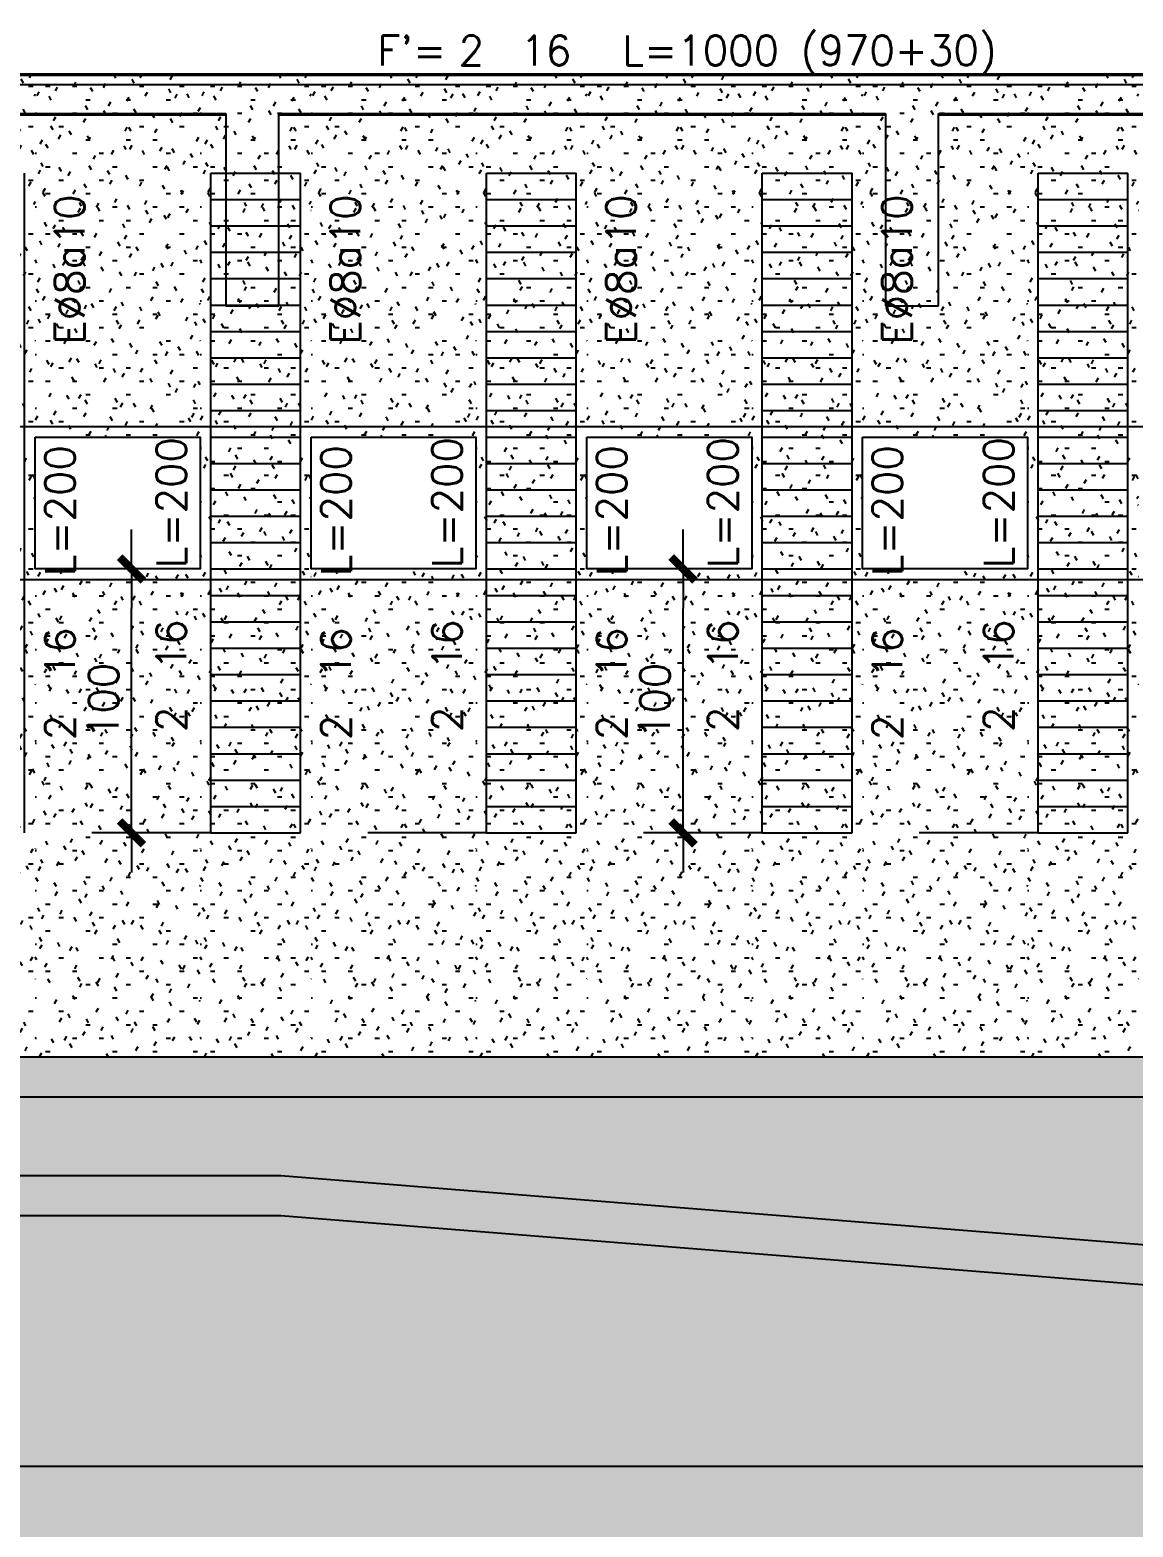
# Model space of a CAD drawing. Extents: x -58 to 5689, y 66 to 4123.
# Drawn here: x 2010 to 2428, y 389 to 956 of the extents above; entities that cross this region are included whole.
import ezdxf
from ezdxf.enums import TextEntityAlignment as Align

# ---------------------------------------------------------------- set-up
doc = ezdxf.new("R2010")
doc.units = 0
doc.header["$LTSCALE"] = 30
doc.header["$MEASUREMENT"] = 0
doc.layers.get('0').update_dxf_attribs({"linetype": 'CONTINUOUS'})
doc.layers.add('EJE8$0$RLA-ACHURADO', color=30, linetype='CONTINUOUS', transparency=0.7)
doc.layers.add('EJE8$0$RLA-CONTORNO', color=30, linetype='CONTINUOUS', lineweight=25)
doc.layers.add('EJE8$0$RLA-FE', color=7, linetype='CONTINUOUS')
doc.layers.add('EJE8$0$RLA-TEXTOS-FE', color=9, linetype='CONTINUOUS')
doc.styles.add('EJE8$0$ROMANS', font='romans.shx', dxfattribs={"height": 11.25})
doc.dimstyles.new('EJE8$0$ING50', dxfattribs={"dimscale": 50, "dimtxt": 0.27, "dimasz": 0.3, "dimexe": 0, "dimexo": 0, "dimgap": 0.1, "dimtad": 1, "dimdec": 1, "dimzin": 12, "dimdsep": 46, "dimtxsty": 'EJE8$0$ROMANS', "dimblk": 'EJE8$0$TICK1', "dimblk1": 'EJE8$0$TICK1', "dimblk2": 'EJE8$0$TICK1', "dimcen": 0.09, "dimclrd": 2, "dimclre": 1, "dimclrt": 3, "dimadec": 0, "dimazin": 0, "dimtfac": 1, "dimtdec": 0, "dimtix": 1, "dimtmove": 2, "dimatfit": 3, "dimldrblk": 'EJE8$0$TICK1', "dimfxl": 0, "dimfxlon": 1, "dimtolj": 1, "dimtzin": 0, "dimarcsym": 0})
pattern_1 = [(0, (-1384.834, -1595.194), (20.32, 5.08), [1.676, -13.564, 1.676, -13.564, -81.28]), (0, (-1384.834, -1595.194), (20.32, 5.08), [-30.48, 1.676, -28.804, 1.676, -13.564, -35.56]), (0, (-1384.834, -1595.194), (20.32, 5.08), [-76.2, 1.676, -8.484, 1.676, -23.724]), (120, (-1377.214, -1592.654), (-14.559409, 15.057636), [1.676, -13.564, 1.676, -13.564, -81.28]), (120, (-1377.214, -1592.654), (-14.559409, 15.057636), [-30.48, 1.676, -28.804, 1.676, -13.564, -35.56]), (120, (-1377.214, -1592.654), (-14.559409, 15.057636), [-76.2, 1.676, -8.484, 1.676, -23.724]), (240, (-1374.674, -1582.494), (-5.760591, -20.137636), [1.676, -13.564, 1.676, -13.564, -81.28]), (240, (-1374.674, -1582.494), (-5.760591, -20.137636), [-30.48, 1.676, -28.804, 1.676, -13.564, -35.56]), (240, (-1374.674, -1582.494), (-5.760591, -20.137636), [-76.2, 1.676, -8.484, 1.676, -23.724])]
pattern_2 = [(0, (-915.0963, -1595.194), (20.32, 5.08), [1.676, -13.564, 1.676, -13.564, -81.28]), (0, (-915.0963, -1595.194), (20.32, 5.08), [-30.48, 1.676, -28.804, 1.676, -13.564, -35.56]), (0, (-915.0963, -1595.194), (20.32, 5.08), [-76.2, 1.676, -8.484, 1.676, -23.724]), (120, (-907.4763, -1592.654), (-14.55941, 15.057636), [1.676, -13.564, 1.676, -13.564, -81.28]), (120, (-907.4763, -1592.654), (-14.55941, 15.057636), [-30.48, 1.676, -28.804, 1.676, -13.564, -35.56]), (120, (-907.4763, -1592.654), (-14.55941, 15.057636), [-76.2, 1.676, -8.484, 1.676, -23.724]), (240, (-904.9363, -1582.494), (-5.76059, -20.137636), [1.676, -13.564, 1.676, -13.564, -81.28]), (240, (-904.9363, -1582.494), (-5.76059, -20.137636), [-30.48, 1.676, -28.804, 1.676, -13.564, -35.56]), (240, (-904.9363, -1582.494), (-5.76059, -20.137636), [-76.2, 1.676, -8.484, 1.676, -23.724])]
pattern_3 = [(0, (-810.5963, -1595.194), (20.32, 5.08), [1.676, -13.564, 1.676, -13.564, -81.28]), (0, (-810.5963, -1595.194), (20.32, 5.08), [-30.48, 1.676, -28.804, 1.676, -13.564, -35.56]), (0, (-810.5963, -1595.194), (20.32, 5.08), [-76.2, 1.676, -8.484, 1.676, -23.724]), (120, (-802.9763, -1592.654), (-14.55941, 15.057636), [1.676, -13.564, 1.676, -13.564, -81.28]), (120, (-802.9763, -1592.654), (-14.55941, 15.057636), [-30.48, 1.676, -28.804, 1.676, -13.564, -35.56]), (120, (-802.9763, -1592.654), (-14.55941, 15.057636), [-76.2, 1.676, -8.484, 1.676, -23.724]), (240, (-800.4363, -1582.494), (-5.76059, -20.137636), [1.676, -13.564, 1.676, -13.564, -81.28]), (240, (-800.4363, -1582.494), (-5.76059, -20.137636), [-30.48, 1.676, -28.804, 1.676, -13.564, -35.56]), (240, (-800.4363, -1582.494), (-5.76059, -20.137636), [-76.2, 1.676, -8.484, 1.676, -23.724])]
pattern_4 = [(0, (-706.0963, -1595.194), (20.32, 5.08), [1.676, -13.564, 1.676, -13.564, -81.28]), (0, (-706.0963, -1595.194), (20.32, 5.08), [-30.48, 1.676, -28.804, 1.676, -13.564, -35.56]), (0, (-706.0963, -1595.194), (20.32, 5.08), [-76.2, 1.676, -8.484, 1.676, -23.724]), (120, (-698.4763, -1592.654), (-14.55941, 15.057636), [1.676, -13.564, 1.676, -13.564, -81.28]), (120, (-698.4763, -1592.654), (-14.55941, 15.057636), [-30.48, 1.676, -28.804, 1.676, -13.564, -35.56]), (120, (-698.4763, -1592.654), (-14.55941, 15.057636), [-76.2, 1.676, -8.484, 1.676, -23.724]), (240, (-695.9363, -1582.494), (-5.76059, -20.137636), [1.676, -13.564, 1.676, -13.564, -81.28]), (240, (-695.9363, -1582.494), (-5.76059, -20.137636), [-30.48, 1.676, -28.804, 1.676, -13.564, -35.56]), (240, (-695.9363, -1582.494), (-5.76059, -20.137636), [-76.2, 1.676, -8.484, 1.676, -23.724])]
pattern_5 = [(0, (-601.5963, -1595.194), (20.32, 5.08), [1.676, -13.564, 1.676, -13.564, -81.28]), (0, (-601.5963, -1595.194), (20.32, 5.08), [-30.48, 1.676, -28.804, 1.676, -13.564, -35.56]), (0, (-601.5963, -1595.194), (20.32, 5.08), [-76.2, 1.676, -8.484, 1.676, -23.724]), (120, (-593.9763, -1592.654), (-14.55941, 15.057636), [1.676, -13.564, 1.676, -13.564, -81.28]), (120, (-593.9763, -1592.654), (-14.55941, 15.057636), [-30.48, 1.676, -28.804, 1.676, -13.564, -35.56]), (120, (-593.9763, -1592.654), (-14.55941, 15.057636), [-76.2, 1.676, -8.484, 1.676, -23.724]), (240, (-591.4363, -1582.494), (-5.76059, -20.137636), [1.676, -13.564, 1.676, -13.564, -81.28]), (240, (-591.4363, -1582.494), (-5.76059, -20.137636), [-30.48, 1.676, -28.804, 1.676, -13.564, -35.56]), (240, (-591.4363, -1582.494), (-5.76059, -20.137636), [-76.2, 1.676, -8.484, 1.676, -23.724])]

# ---------------------------------------------------------------- blocks, each defined once
blk = doc.blocks.new('*U85')
at = {"layer": 'EJE8$0$RLA-FE'}
blk.add_line((0, 0), (888.21, 0), dxfattribs=at)
at = {"layer": 'EJE8$0$RLA-FE', "color": 3, "style": 'EJE8$0$ROMANS', "flags": 8}
for tag, p in [('F=', (393.44, 7.32)), ('NUM', (407.85, 7.32))]:
    blk.add_attdef(tag, text='', height=11.25, dxfattribs=at).set_placement(p, align=Align.RIGHT)
at = {"layer": 'EJE8$0$RLA-FE', "color": 3, "style": 'EJE8$0$ROMANS'}
for tag, p, flags in [('PHI', (411.74, 7.54), 14), ('DIAM', (421.6, 7.32), 12), ('MINUS', (443.62, 7.32), 13), ('MARK', (457.01, 7.32), 13), ('TEXTO_FE1', (460.31, 7.32), 8), ('TEXTO_FE2', (527.83, 7.34), 8), ('TIPO', (483.8, -75.78), 13), ('NVECES', (469.93, -94.72), 13), ('NUMFE', (473.86, -114.48), 13), ('CAPA', (482.06, -133.6), 13), ('DESPLAZA', (278.34, -151.59), 13), ('ESPACIO', (284.39, -169.95), 13), ('CANT', (298.23, -188.75), 13)]:
    blk.add_attdef(tag, p, '', height=11.25, dxfattribs=dict(at, flags=flags))
blk = doc.blocks.new('*U115')
at = {"layer": 'EJE8$0$RLA-FE'}
blk.add_line((0, 0), (888.21, 0), dxfattribs=at)
at = {"layer": 'EJE8$0$RLA-FE', "color": 3, "style": 'EJE8$0$ROMANS'}
for tag, p, flags in [('TEXTO_FE2', (3.04, 27.98), 8), ('PHI', (5.19, 7.54), 12), ('DIAM', (15.05, 7.32), 12), ('MINUS', (37.06, 7.32), 13), ('MARK', (50.46, 7.32), 13), ('TEXTO_FE1', (53.76, 7.32), 8), ('TIPO', (483.8, -57.92), 13), ('NVECES', (469.93, -76.86), 13), ('NUMFE', (473.86, -96.62), 13), ('CAPA', (482.06, -115.74), 13), ('DESPLAZA', (277.18, -134.17), 13), ('ESPACIO', (283.22, -152.53), 13), ('CANT', (297.06, -171.33), 13)]:
    blk.add_attdef(tag, p, '', height=11.25, dxfattribs=dict(at, flags=flags))
at = {"layer": 'EJE8$0$RLA-FE', "color": 3, "style": 'EJE8$0$ROMANS', "flags": 8}
for tag, p in [('F=', (-13.11, 7.32)), ('NUM', (1.29, 7.32))]:
    blk.add_attdef(tag, text='', height=11.25, dxfattribs=at).set_placement(p, align=Align.RIGHT)
blk = doc.blocks.new('*U114')
at = {"layer": 'EJE8$0$RLA-FE'}
blk.add_line((0, 0), (888.21, 0), dxfattribs=at)
at = {"layer": 'EJE8$0$RLA-FE', "color": 3, "style": 'EJE8$0$ROMANS', "flags": 8}
for tag, p in [('F=', (-26.51, -21.3)), ('NUM', (-12.1, -21.3))]:
    blk.add_attdef(tag, text='', height=11.25, dxfattribs=at).set_placement(p, align=Align.RIGHT)
at = {"layer": 'EJE8$0$RLA-FE', "color": 3, "style": 'EJE8$0$ROMANS'}
for tag, p, flags in [('PHI', (-8.2, -21.08), 14), ('DIAM', (1.65, -21.3), 12), ('MINUS', (23.67, -21.3), 13), ('MARK', (37.06, -21.3), 13), ('TEXTO_FE1', (40.36, -21.3), 8), ('TEXTO_FE2', (-13.79, -38.46), 8), ('TIPO', (483.8, -75.78), 13), ('NVECES', (469.93, -94.72), 13), ('NUMFE', (473.86, -114.48), 13), ('CAPA', (482.06, -133.6), 13), ('DESPLAZA', (278.34, -151.59), 13), ('ESPACIO', (284.39, -169.95), 13), ('CANT', (298.23, -188.75), 13)]:
    blk.add_attdef(tag, p, '', height=11.25, dxfattribs=dict(at, flags=flags))
blk = doc.blocks.new('*U109')
at = {"layer": 'EJE8$0$RLA-FE'}
for p, q in [((0, 0), (0, 0)), ((0, 0), (168.21, 0)), ((168.21, 0), (218.21, 0)), ((218.21, 0), (250, 0)), ((250, 0), (250, 0))]:
    blk.add_line(p, q, dxfattribs=at)
at = {"layer": 'EJE8$0$RLA-FE', "color": 3, "style": 'EJE8$0$ROMANS', "flags": 8}
for tag, p in [('F=', (33.44, 9.32)), ('NUM', (47.85, 9.32))]:
    blk.add_attdef(tag, text='', height=11.25, dxfattribs=at).set_placement(p, align=Align.RIGHT)
at = {"layer": 'EJE8$0$RLA-FE', "color": 3, "style": 'EJE8$0$ROMANS'}
for tag, p, flags in [('PHI', (51.74, 9.54), 14), ('DIAM', (61.6, 9.32), 12), ('MINUS', (83.62, 9.32), 13), ('MARK', (97.01, 9.32), 13), ('TEXTO_FE1', (100.31, 9.32), 8), ('TEXTO_FE2', (167.83, 9.34), 8), ('TIPO', (123.8, -75.78), 13), ('NVECES', (109.93, -94.72), 13), ('NUMFE', (113.86, -114.48), 13), ('CAPA', (122.06, -133.6), 13), ('DESPLAZA', (278.34, -151.59), 13), ('ESPACIO', (284.39, -169.95), 13), ('CANT', (298.23, -188.75), 13)]:
    blk.add_attdef(tag, p, '', height=11.25, dxfattribs=dict(at, flags=flags))
blk = doc.blocks.new('EJE8$0$TICK1')
at = {"color": 2, "const_width": 0.2}
blk.add_lwpolyline([(-0.3, -0.3), (0.3, 0.3)], dxfattribs=at)
at = {"color": 2}
for points in [[(0, 0), (-1, 0)], [(0, 0), (1, 0)]]:
    blk.add_lwpolyline(points, dxfattribs=at)
blk = doc.blocks.new('*D113')
at = {"layer": 'EJE8$0$RLA-FE', "color": 2, "lineweight": -2, "transparency": 16777216}
blk.add_line((-731.27, -697), (-731.27, -627), dxfattribs=at)
at = {"layer": 'EJE8$0$RLA-FE', "color": 2, "lineweight": -2, "transparency": 16777216, "xscale": 15, "yscale": 15, "zscale": 15}
for p, rotation in [((-731.27, -612), 90), ((-731.27, -712), 270)]:
    blk.add_blockref('EJE8$0$TICK1', p, dxfattribs=dict(at, rotation=rotation))
at = {"layer": 'EJE8$0$RLA-FE', "color": 3, "transparency": 16777216, "insert": (-741.89, -662), "char_height": 11.25, "attachment_point": 5, "rotation": 90, "style": 'EJE8$0$ROMANS'}
blk.add_mtext('\\A1;100', dxfattribs=at)
blk = doc.blocks.new('*U108')
at = {"layer": 'EJE8$0$RLA-FE'}
for p, q in [((0, 0), (0, 0)), ((0, 0), (168.21, 0)), ((168.21, 0), (218.21, 0)), ((218.21, 0), (250, 0)), ((250, 0), (250, 0))]:
    blk.add_line(p, q, dxfattribs=at)
at = {"layer": 'EJE8$0$RLA-FE', "color": 3, "style": 'EJE8$0$ROMANS', "text_generation_flag": 2, "flags": 8}
for tag, p in [('F=', (30.37, 19.04)), ('NUM', (44.78, 19.04))]:
    blk.add_attdef(tag, text='', height=11.25, rotation=180, dxfattribs=at).set_placement(p, align=Align.RIGHT)
at = {"layer": 'EJE8$0$RLA-FE', "color": 3, "style": 'EJE8$0$ROMANS', "text_generation_flag": 2}
for tag, p, flags in [('PHI', (48.68, 18.82), 14), ('DIAM', (58.53, 19.04), 12), ('MINUS', (80.55, 19.04), 13), ('MARK', (93.94, 19.04), 13), ('TEXTO_FE1', (97.24, 19.04), 8), ('TEXTO_FE2', (164.76, 19.02), 8)]:
    blk.add_attdef(tag, p, '', height=11.25, rotation=180, dxfattribs=dict(at, flags=flags))
at = {"layer": 'EJE8$0$RLA-FE', "color": 3, "style": 'EJE8$0$ROMANS', "flags": 13}
for tag, p in [('TIPO', (123.8, -75.78)), ('NVECES', (109.93, -94.72)), ('NUMFE', (113.86, -114.48)), ('CAPA', (122.06, -133.6)), ('DESPLAZA', (278.34, -151.59)), ('ESPACIO', (284.39, -169.95)), ('CANT', (298.23, -188.75))]:
    blk.add_attdef(tag, p, '', height=11.25, dxfattribs=at)
blk = doc.blocks.new('*D112')
at = {"layer": 'EJE8$0$RLA-FE', "color": 2, "lineweight": -2, "transparency": 16777216}
blk.add_line((-940.27, -697), (-940.27, -627), dxfattribs=at)
at = {"layer": 'EJE8$0$RLA-FE', "color": 2, "lineweight": -2, "transparency": 16777216, "xscale": 15, "yscale": 15, "zscale": 15}
for p, rotation in [((-940.27, -612), 90), ((-940.27, -712), 270)]:
    blk.add_blockref('EJE8$0$TICK1', p, dxfattribs=dict(at, rotation=rotation))
at = {"layer": 'EJE8$0$RLA-FE', "color": 3, "transparency": 16777216, "insert": (-950.89, -662), "char_height": 11.25, "attachment_point": 5, "rotation": 90, "style": 'EJE8$0$ROMANS'}
blk.add_mtext('\\A1;100', dxfattribs=at)
blk = doc.blocks.new('EJE8')
at = {"layer": 'EJE8$0$RLA-ACHURADO'}
h = blk.add_hatch(dxfattribs=at)
h.set_pattern_fill('SAND - DENSE', color=256, style=0, pattern_type=2)
h.set_pattern_definition([(0, (-957.0963, -1595.194), (20.32, 5.08), [1.676, -13.564, 1.676, -13.564, -81.28]), (0, (-957.0963, -1595.194), (20.32, 5.08), [-30.48, 1.676, -28.804, 1.676, -13.564, -35.56]), (0, (-957.0963, -1595.194), (20.32, 5.08), [-76.2, 1.676, -8.484, 1.676, -23.724]), (120, (-949.4763, -1592.654), (-14.55941, 15.057636), [1.676, -13.564, 1.676, -13.564, -81.28]), (120, (-949.4763, -1592.654), (-14.55941, 15.057636), [-30.48, 1.676, -28.804, 1.676, -13.564, -35.56]), (120, (-949.4763, -1592.654), (-14.55941, 15.057636), [-76.2, 1.676, -8.484, 1.676, -23.724]), (240, (-946.9363, -1582.494), (-5.76059, -20.137636), [1.676, -13.564, 1.676, -13.564, -81.28]), (240, (-946.9363, -1582.494), (-5.76059, -20.137636), [-30.48, 1.676, -28.804, 1.676, -13.564, -35.56]), (240, (-946.9363, -1582.494), (-5.76059, -20.137636), [-76.2, 1.676, -8.484, 1.676, -23.724])])
h.paths.add_polyline_path([(-976.77, -797), (-976.77, -425), (-1018.77, -425), (-1018.77, -797)])
h = blk.add_hatch(dxfattribs=at)
h.set_pattern_fill('SAND - DENSE', color=256, style=0, pattern_type=2)
h.set_pattern_definition(pattern_2)
h.paths.add_polyline_path([(-914.27, -424.47), (-914.27, -562), (-976.77, -562), (-976.77, -424.47)])
h = blk.add_hatch(dxfattribs=at)
h.set_pattern_fill('SAND - DENSE', color=256, style=0, pattern_type=2)
h.set_pattern_definition([(0, (-852.5963, -1595.194), (20.32, 5.08), [1.676, -13.564, 1.676, -13.564, -81.28]), (0, (-852.5963, -1595.194), (20.32, 5.08), [-30.48, 1.676, -28.804, 1.676, -13.564, -35.56]), (0, (-852.5963, -1595.194), (20.32, 5.08), [-76.2, 1.676, -8.484, 1.676, -23.724]), (120, (-844.9763, -1592.654), (-14.55941, 15.057636), [1.676, -13.564, 1.676, -13.564, -81.28]), (120, (-844.9763, -1592.654), (-14.55941, 15.057636), [-30.48, 1.676, -28.804, 1.676, -13.564, -35.56]), (120, (-844.9763, -1592.654), (-14.55941, 15.057636), [-76.2, 1.676, -8.484, 1.676, -23.724]), (240, (-842.4363, -1582.494), (-5.76059, -20.137636), [1.676, -13.564, 1.676, -13.564, -81.28]), (240, (-842.4363, -1582.494), (-5.76059, -20.137636), [-30.48, 1.676, -28.804, 1.676, -13.564, -35.56]), (240, (-842.4363, -1582.494), (-5.76059, -20.137636), [-76.2, 1.676, -8.484, 1.676, -23.724])])
h.paths.add_polyline_path([(-872.27, -797), (-872.27, -425), (-914.27, -425), (-914.27, -797)])
h = blk.add_hatch(dxfattribs=at)
h.set_pattern_fill('SAND - DENSE', color=256, style=0, pattern_type=2)
h.set_pattern_definition(pattern_3)
h.paths.add_polyline_path([(-809.77, -424.47), (-809.77, -562), (-872.27, -562), (-872.27, -424.47)])
h = blk.add_hatch(dxfattribs=at)
h.set_pattern_fill('SAND - DENSE', color=256, style=0, pattern_type=2)
h.set_pattern_definition([(0, (-748.0963, -1595.194), (20.32, 5.08), [1.676, -13.564, 1.676, -13.564, -81.28]), (0, (-748.0963, -1595.194), (20.32, 5.08), [-30.48, 1.676, -28.804, 1.676, -13.564, -35.56]), (0, (-748.0963, -1595.194), (20.32, 5.08), [-76.2, 1.676, -8.484, 1.676, -23.724]), (120, (-740.4763, -1592.654), (-14.55941, 15.057636), [1.676, -13.564, 1.676, -13.564, -81.28]), (120, (-740.4763, -1592.654), (-14.55941, 15.057636), [-30.48, 1.676, -28.804, 1.676, -13.564, -35.56]), (120, (-740.4763, -1592.654), (-14.55941, 15.057636), [-76.2, 1.676, -8.484, 1.676, -23.724]), (240, (-737.9363, -1582.494), (-5.76059, -20.137636), [1.676, -13.564, 1.676, -13.564, -81.28]), (240, (-737.9363, -1582.494), (-5.76059, -20.137636), [-30.48, 1.676, -28.804, 1.676, -13.564, -35.56]), (240, (-737.9363, -1582.494), (-5.76059, -20.137636), [-76.2, 1.676, -8.484, 1.676, -23.724])])
h.paths.add_polyline_path([(-767.77, -797), (-767.77, -425), (-809.77, -425), (-809.77, -797)])
h = blk.add_hatch(dxfattribs=at)
h.set_pattern_fill('SAND - DENSE', color=256, style=0, pattern_type=2)
h.set_pattern_definition(pattern_4)
h.paths.add_polyline_path([(-705.27, -424.47), (-705.27, -562), (-767.77, -562), (-767.77, -424.47)])
h = blk.add_hatch(dxfattribs=at)
h.set_pattern_fill('SAND - DENSE', color=256, style=0, pattern_type=2)
h.set_pattern_definition([(0, (-643.5963, -1595.194), (20.32, 5.08), [1.676, -13.564, 1.676, -13.564, -81.28]), (0, (-643.5963, -1595.194), (20.32, 5.08), [-30.48, 1.676, -28.804, 1.676, -13.564, -35.56]), (0, (-643.5963, -1595.194), (20.32, 5.08), [-76.2, 1.676, -8.484, 1.676, -23.724]), (120, (-635.9763, -1592.654), (-14.55941, 15.057636), [1.676, -13.564, 1.676, -13.564, -81.28]), (120, (-635.9763, -1592.654), (-14.55941, 15.057636), [-30.48, 1.676, -28.804, 1.676, -13.564, -35.56]), (120, (-635.9763, -1592.654), (-14.55941, 15.057636), [-76.2, 1.676, -8.484, 1.676, -23.724]), (240, (-633.4363, -1582.494), (-5.76059, -20.137636), [1.676, -13.564, 1.676, -13.564, -81.28]), (240, (-633.4363, -1582.494), (-5.76059, -20.137636), [-30.48, 1.676, -28.804, 1.676, -13.564, -35.56]), (240, (-633.4363, -1582.494), (-5.76059, -20.137636), [-76.2, 1.676, -8.484, 1.676, -23.724])])
h.paths.add_polyline_path([(-663.27, -797), (-663.27, -425), (-705.27, -425), (-705.27, -797)])
h = blk.add_hatch(dxfattribs=at)
h.set_pattern_fill('SAND - DENSE', color=256, style=0, pattern_type=2)
h.set_pattern_definition(pattern_5)
h.paths.add_polyline_path([(-600.77, -424.47), (-600.77, -562), (-663.27, -562), (-663.27, -424.47)])
h = blk.add_hatch(dxfattribs=at)
h.set_pattern_fill('SAND - DENSE', color=256, style=0, pattern_type=2)
h.set_pattern_definition([(0, (-539.0963, -1595.194), (20.32, 5.08), [1.676, -13.564, 1.676, -13.564, -81.28]), (0, (-539.0963, -1595.194), (20.32, 5.08), [-30.48, 1.676, -28.804, 1.676, -13.564, -35.56]), (0, (-539.0963, -1595.194), (20.32, 5.08), [-76.2, 1.676, -8.484, 1.676, -23.724]), (120, (-531.4763, -1592.654), (-14.55941, 15.057636), [1.676, -13.564, 1.676, -13.564, -81.28]), (120, (-531.4763, -1592.654), (-14.55941, 15.057636), [-30.48, 1.676, -28.804, 1.676, -13.564, -35.56]), (120, (-531.4763, -1592.654), (-14.55941, 15.057636), [-76.2, 1.676, -8.484, 1.676, -23.724]), (240, (-528.9363, -1582.494), (-5.76059, -20.137636), [1.676, -13.564, 1.676, -13.564, -81.28]), (240, (-528.9363, -1582.494), (-5.76059, -20.137636), [-30.48, 1.676, -28.804, 1.676, -13.564, -35.56]), (240, (-528.9363, -1582.494), (-5.76059, -20.137636), [-76.2, 1.676, -8.484, 1.676, -23.724])])
h.paths.add_polyline_path([(-558.77, -797), (-558.77, -425), (-600.77, -425), (-600.77, -797)])
h = blk.add_hatch(dxfattribs=at)
h.set_pattern_fill('SAND - DENSE', color=256, style=0, pattern_type=2)
h.set_pattern_definition([(0, (-1384.834, -439.505), (20.32, 0.028), [1.676, -13.564, 1.676, -13.564, -81.28]), (0, (-1384.834, -439.505), (20.32, 0.028), [-30.48, 1.676, -28.804, 1.676, -13.564, -35.56]), (0, (-1384.834, -439.505), (20.32, 0.028), [-76.2, 1.676, -8.484, 1.676, -23.724]), (179.455, (-1377.214, -439.491), (-14.5598739844, 0.0824958117), [0.838, -6.782, 0.838, -6.782, -40.642]), (179.455, (-1377.214, -439.491), (-14.5598739844, 0.0824958117), [-15.241, 0.838, -14.402, 0.838, -6.782, -17.781]), (179.455, (-1377.214, -439.491), (-14.5598739844, 0.0824958117), [-38.102, 0.838, -4.242, 0.838, -11.862]), (180.545, (-1374.674, -439.435), (-5.7602067108, -0.1107955282), [0.838, -6.782, 0.838, -6.782, -40.642]), (180.545, (-1374.674, -439.435), (-5.7602067108, -0.1107955282), [-15.241, 0.838, -14.402, 0.838, -6.782, -17.781]), (180.545, (-1374.674, -439.435), (-5.7602067108, -0.1107955282), [-38.102, 0.838, -4.242, 0.838, -11.862])])
h.paths.add_polyline_path([(-1761.01, -439.75), (-1654.51, -439.75), (-1654.51, -439.47), (-1884.51, -439.47), (-1884.51, -439.75)], flags=0)
h.paths.add_polyline_path([(-1926.51, -439.75), (-1904.51, -439.75), (-1904.51, -439.47), (-2134.51, -439.47), (-2134.51, -439.75), (-1986.51, -439.75)], flags=0)
h.paths.add_polyline_path([(-654.52, -439.75), (-654.52, -439.47), (-884.52, -439.47), (-884.52, -439.75), (-727.67, -439.75)], flags=0)
h.paths.add_polyline_path([(-528.02, -439.75), (-404.52, -439.75), (-404.52, -439.47), (-634.52, -439.47), (-634.52, -439.75)], flags=0)
h.paths.add_polyline_path([(-384.52, -439.75), (-259.52, -439.75), (-259.52, -439.47), (-384.52, -439.47)], flags=0)
h.paths.add_polyline_path([(-2154.51, -439.75), (-2154.51, -439.47), (-2409.52, -439.47), (-2409.52, -439.75), (-2272.59, -439.75)], flags=0)
h.paths.add_polyline_path([(-1384.52, -439.75), (-1154.52, -439.75), (-1154.52, -439.47), (-1384.52, -439.47)], flags=0)
h.paths.add_polyline_path([(-904.52, -439.75), (-904.52, -439.47), (-1134.52, -439.47), (-1134.52, -439.75), (-1028.02, -439.75)], flags=0)
h.paths.add_polyline_path([(-1446.51, -439.75), (-1404.52, -439.75), (-1404.52, -439.47), (-1634.51, -439.47), (-1634.51, -439.75), (-1511.02, -439.75)], flags=0)
h = blk.add_hatch(dxfattribs=at)
h.set_pattern_fill('SAND - DENSE', color=256, style=0, pattern_type=2)
h.set_pattern_definition(pattern_2)
h.paths.add_polyline_path([(-914.27, -797), (-914.27, -612), (-976.77, -612), (-976.77, -797)])
h = blk.add_hatch(dxfattribs=at)
h.set_pattern_fill('SAND - DENSE', color=256, style=0, pattern_type=2)
h.set_pattern_definition(pattern_3)
h.paths.add_polyline_path([(-809.77, -797), (-809.77, -612), (-872.27, -612), (-872.27, -797)])
h = blk.add_hatch(dxfattribs=at)
h.set_pattern_fill('SAND - DENSE', color=256, style=0, pattern_type=2)
h.set_pattern_definition(pattern_4)
h.paths.add_polyline_path([(-705.27, -797), (-705.27, -612), (-767.77, -612), (-767.77, -797)])
h = blk.add_hatch(dxfattribs=at)
h.set_pattern_fill('SAND - DENSE', color=256, style=0, pattern_type=2)
h.set_pattern_definition(pattern_5)
h.paths.add_polyline_path([(-600.77, -797), (-600.77, -612), (-663.27, -612), (-663.27, -797)])
h = blk.add_hatch(dxfattribs=at)
h.set_pattern_fill('SAND - DENSE', color=256, style=0, pattern_type=2)
h.set_pattern_definition(pattern_1)
h.paths.add_polyline_path([(-239.52, -812), (-239.52, -797), (-2429.52, -797), (-2429.52, -812), (-727.67, -812)], flags=0)
h = blk.add_hatch(dxfattribs=at)
h.set_pattern_fill('SAND - DENSE', color=256, style=0, pattern_type=2)
h.set_pattern_definition(pattern_1)
h.paths.add_polyline_path([(-2343.82, -952), (-259.52, -952), (-259.52, -812), (-2343.82, -812)])
h = blk.add_hatch(dxfattribs=at)
h.set_pattern_fill('SAND - DENSE', color=256, style=0, pattern_type=2)
h.set_pattern_definition(pattern_1)
h.paths.add_polyline_path([(-279.52, -1012), (-279.52, -952), (-2389.52, -952), (-2389.52, -1012), (-727.67, -1012)], flags=0)
at = {"layer": 'EJE8$0$RLA-CONTORNO'}
for p, q in [((-239.52, -424.47), (-2429.52, -424.47)), ((-259.52, -425), (-1446.51, -425)), ((-1134.52, -439.47), (-904.52, -439.47)), ((-904.52, -440.08), (-1134.52, -440.08)), ((-904.52, -439.47), (-904.52, -512.32)), ((-884.52, -512.32), (-884.52, -439.47)), ((-884.52, -439.47), (-654.52, -439.47)), ((-654.52, -440.08), (-884.52, -440.08)), ((-654.52, -439.47), (-654.52, -512.32)), ((-634.52, -512.32), (-634.52, -439.47)), ((-634.52, -439.47), (-404.52, -439.47)), ((-404.52, -440.08), (-634.52, -440.08)), ((-904.52, -512.32), (-884.52, -512.32)), ((-654.52, -512.32), (-634.52, -512.32)), ((-239.52, -797), (-2429.52, -797)), ((-2429.52, -812), (-239.52, -812)), ((-883.76, -842), (-1083.76, -842)), ((-269.52, -891.2), (-883.76, -842)), ((-1083.76, -857), (-883.76, -857)), ((-883.76, -857), (-269.52, -906.2)), ((-2389.52, -952), (-279.52, -952))]:
    blk.add_line(p, q, dxfattribs=at)
for points in [[(-976.77, -562), (-914.27, -562), (-914.27, -612), (-976.77, -612)], [(-872.27, -562), (-809.77, -562), (-809.77, -612), (-872.27, -612)], [(-767.77, -562), (-705.27, -562), (-705.27, -612), (-767.77, -612)], [(-663.27, -562), (-600.77, -562), (-600.77, -612), (-663.27, -612)]]:
    blk.add_lwpolyline(points, close=True, dxfattribs=at)
at = {"layer": 'EJE8$0$RLA-FE', "color": 1}
for p, q in [((-910.27, -462), (-876.27, -462)), ((-805.77, -462), (-771.77, -462)), ((-701.27, -462), (-667.27, -462)), ((-596.77, -462), (-562.77, -462)), ((-910.27, -472), (-876.27, -472)), ((-805.77, -472), (-771.77, -472)), ((-701.27, -472), (-667.27, -472)), ((-596.77, -472), (-562.77, -472)), ((-910.27, -482), (-876.27, -482)), ((-805.77, -482), (-771.77, -482)), ((-701.27, -482), (-667.27, -482)), ((-596.77, -482), (-562.77, -482)), ((-910.27, -492), (-876.27, -492)), ((-805.77, -492), (-771.77, -492)), ((-701.27, -492), (-667.27, -492)), ((-596.77, -492), (-562.77, -492)), ((-910.27, -502), (-876.27, -502)), ((-805.77, -502), (-771.77, -502)), ((-701.27, -502), (-667.27, -502)), ((-596.77, -502), (-562.77, -502)), ((-910.27, -512), (-876.27, -512)), ((-805.77, -512), (-771.77, -512)), ((-701.27, -512), (-667.27, -512)), ((-596.77, -512), (-562.77, -512)), ((-910.27, -522), (-876.27, -522)), ((-805.77, -522), (-771.77, -522)), ((-701.27, -522), (-667.27, -522)), ((-596.77, -522), (-562.77, -522)), ((-910.27, -532), (-876.27, -532)), ((-805.77, -532), (-771.77, -532)), ((-701.27, -532), (-667.27, -532)), ((-596.77, -532), (-562.77, -532)), ((-910.27, -542), (-876.27, -542)), ((-805.77, -542), (-771.77, -542)), ((-701.27, -542), (-667.27, -542)), ((-596.77, -542), (-562.77, -542)), ((-910.27, -552), (-876.27, -552)), ((-805.77, -552), (-771.77, -552)), ((-701.27, -552), (-667.27, -552)), ((-596.77, -552), (-562.77, -552)), ((-910.27, -562), (-876.27, -562)), ((-805.77, -562), (-771.77, -562)), ((-701.27, -562), (-667.27, -562)), ((-596.77, -562), (-562.77, -562)), ((-910.27, -572), (-876.27, -572)), ((-805.77, -572), (-771.77, -572)), ((-701.27, -572), (-667.27, -572)), ((-596.77, -572), (-562.77, -572)), ((-910.27, -582), (-876.27, -582)), ((-805.77, -582), (-771.77, -582)), ((-701.27, -582), (-667.27, -582)), ((-596.77, -582), (-562.77, -582)), ((-910.27, -592), (-876.27, -592)), ((-805.77, -592), (-771.77, -592)), ((-701.27, -592), (-667.27, -592)), ((-596.77, -592), (-562.77, -592)), ((-910.27, -602), (-876.27, -602)), ((-805.77, -602), (-771.77, -602)), ((-701.27, -602), (-667.27, -602)), ((-596.77, -602), (-562.77, -602)), ((-910.27, -612), (-876.27, -612)), ((-805.77, -612), (-771.77, -612)), ((-701.27, -612), (-667.27, -612)), ((-596.77, -612), (-562.77, -612)), ((-910.27, -622), (-876.27, -622)), ((-805.77, -622), (-771.77, -622)), ((-701.27, -622), (-667.27, -622)), ((-596.77, -622), (-562.77, -622)), ((-910.27, -632), (-876.27, -632)), ((-805.77, -632), (-771.77, -632)), ((-701.27, -632), (-667.27, -632)), ((-596.77, -632), (-562.77, -632)), ((-910.27, -642), (-876.27, -642)), ((-805.77, -642), (-771.77, -642)), ((-701.27, -642), (-667.27, -642)), ((-596.77, -642), (-562.77, -642)), ((-910.27, -652), (-876.27, -652)), ((-805.77, -652), (-771.77, -652)), ((-701.27, -652), (-667.27, -652)), ((-596.77, -652), (-562.77, -652)), ((-910.27, -662), (-876.27, -662)), ((-805.77, -662), (-771.77, -662)), ((-701.27, -662), (-667.27, -662)), ((-596.77, -662), (-562.77, -662)), ((-910.27, -672), (-876.27, -672)), ((-805.77, -672), (-771.77, -672)), ((-701.27, -672), (-667.27, -672)), ((-596.77, -672), (-562.77, -672)), ((-910.27, -682), (-876.27, -682)), ((-805.77, -682), (-771.77, -682)), ((-701.27, -682), (-667.27, -682)), ((-596.77, -682), (-562.77, -682)), ((-910.27, -692), (-876.27, -692)), ((-805.77, -692), (-771.77, -692)), ((-701.27, -692), (-667.27, -692)), ((-596.77, -692), (-562.77, -692)), ((-910.27, -702), (-876.27, -702)), ((-805.77, -702), (-771.77, -702)), ((-701.27, -702), (-667.27, -702)), ((-596.77, -702), (-562.77, -702)), ((-910.27, -712), (-955.27, -712)), ((-910.27, -712), (-876.27, -712)), ((-805.77, -712), (-850.77, -712)), ((-805.77, -712), (-771.77, -712)), ((-701.27, -712), (-746.27, -712)), ((-701.27, -712), (-667.27, -712)), ((-596.77, -712), (-641.77, -712)), ((-596.77, -712), (-562.77, -712))]:
    blk.add_line(p, q, dxfattribs=at)
at = {"layer": 'EJE8$0$RLA-FE'}
ref = blk.add_blockref('*U85', (-1214.52, -428.49), dxfattribs=at)
ref.add_attrib('DIAM', '16', (-792.92, -421.17), dxfattribs={"color": 3, "height": 11.25, "style": 'EJE8$0$ROMANS'})
ref.add_attrib('NUM', '2', dxfattribs={"color": 3, "height": 11.25, "style": 'EJE8$0$ROMANS'}).set_placement((-806.67, -421.17), align=Align.RIGHT)
ref.add_attrib('TEXTO_FE1', 'L=1000', (-754.21, -421.17), dxfattribs={"color": 3, "height": 11.25, "style": 'EJE8$0$ROMANS'})
ref.add_attrib('TEXTO_FE2', '(970+30)', (-686.69, -421.15), dxfattribs={"color": 3, "height": 11.25, "style": 'EJE8$0$ROMANS'})
ref.add_attrib('F=', "F'=", dxfattribs={"color": 3, "height": 11.25, "style": 'EJE8$0$ROMANS'}).set_placement((-821.08, -421.17), align=Align.RIGHT)
ref = blk.add_blockref('*U108', (-980.77, -712), dxfattribs=dict(at, xscale=-1, rotation=270))
ref.add_attrib('DIAM', '16', (961.73, -653.47), dxfattribs={"color": 3, "extrusion": (0, 0, -1), "height": 11.25, "rotation": 270, "style": 'EJE8$0$ROMANS', "text_generation_flag": 2})
ref.add_attrib('NUM', '2', dxfattribs={"color": 3, "extrusion": (0, 0, -1), "height": 11.25, "rotation": 270, "style": 'EJE8$0$ROMANS', "text_generation_flag": 2}).set_placement((961.73, -667.22), align=Align.RIGHT)
ref.add_attrib('TEXTO_FE1', 'L=200', (961.73, -614.76), dxfattribs={"color": 3, "extrusion": (0, 0, -1), "height": 11.25, "rotation": 270, "style": 'EJE8$0$ROMANS', "text_generation_flag": 2})
ref = blk.add_blockref('*U109', (-910.27, -712), dxfattribs=dict(at, rotation=90))
ref.add_attrib('DIAM', '16', (-919.59, -650.4), dxfattribs={"color": 3, "height": 11.25, "rotation": 90, "style": 'EJE8$0$ROMANS'})
ref.add_attrib('NUM', '2', dxfattribs={"color": 3, "height": 11.25, "rotation": 90, "style": 'EJE8$0$ROMANS'}).set_placement((-919.59, -664.15), align=Align.RIGHT)
ref.add_attrib('TEXTO_FE1', 'L=200', (-919.59, -611.69), dxfattribs={"color": 3, "height": 11.25, "rotation": 90, "style": 'EJE8$0$ROMANS'})
ref = blk.add_blockref('*U108', (-876.27, -712), dxfattribs=dict(at, xscale=-1, rotation=270))
ref.add_attrib('DIAM', '16', (857.23, -653.47), dxfattribs={"color": 3, "extrusion": (0, 0, -1), "height": 11.25, "rotation": 270, "style": 'EJE8$0$ROMANS', "text_generation_flag": 2})
ref.add_attrib('NUM', '2', dxfattribs={"color": 3, "extrusion": (0, 0, -1), "height": 11.25, "rotation": 270, "style": 'EJE8$0$ROMANS', "text_generation_flag": 2}).set_placement((857.23, -667.22), align=Align.RIGHT)
ref.add_attrib('TEXTO_FE1', 'L=200', (857.23, -614.76), dxfattribs={"color": 3, "extrusion": (0, 0, -1), "height": 11.25, "rotation": 270, "style": 'EJE8$0$ROMANS', "text_generation_flag": 2})
ref = blk.add_blockref('*U109', (-805.77, -712), dxfattribs=dict(at, rotation=90))
ref.add_attrib('DIAM', '16', (-815.09, -650.4), dxfattribs={"color": 3, "height": 11.25, "rotation": 90, "style": 'EJE8$0$ROMANS'})
ref.add_attrib('NUM', '2', dxfattribs={"color": 3, "height": 11.25, "rotation": 90, "style": 'EJE8$0$ROMANS'}).set_placement((-815.09, -664.15), align=Align.RIGHT)
ref.add_attrib('TEXTO_FE1', 'L=200', (-815.09, -611.69), dxfattribs={"color": 3, "height": 11.25, "rotation": 90, "style": 'EJE8$0$ROMANS'})
ref = blk.add_blockref('*U108', (-771.77, -712), dxfattribs=dict(at, xscale=-1, rotation=270))
ref.add_attrib('DIAM', '16', (752.73, -653.47), dxfattribs={"color": 3, "extrusion": (0, 0, -1), "height": 11.25, "rotation": 270, "style": 'EJE8$0$ROMANS', "text_generation_flag": 2})
ref.add_attrib('NUM', '2', dxfattribs={"color": 3, "extrusion": (0, 0, -1), "height": 11.25, "rotation": 270, "style": 'EJE8$0$ROMANS', "text_generation_flag": 2}).set_placement((752.73, -667.22), align=Align.RIGHT)
ref.add_attrib('TEXTO_FE1', 'L=200', (752.73, -614.76), dxfattribs={"color": 3, "extrusion": (0, 0, -1), "height": 11.25, "rotation": 270, "style": 'EJE8$0$ROMANS', "text_generation_flag": 2})
ref = blk.add_blockref('*U109', (-701.27, -712), dxfattribs=dict(at, rotation=90))
ref.add_attrib('DIAM', '16', (-710.59, -650.4), dxfattribs={"color": 3, "height": 11.25, "rotation": 90, "style": 'EJE8$0$ROMANS'})
ref.add_attrib('NUM', '2', dxfattribs={"color": 3, "height": 11.25, "rotation": 90, "style": 'EJE8$0$ROMANS'}).set_placement((-710.59, -664.15), align=Align.RIGHT)
ref.add_attrib('TEXTO_FE1', 'L=200', (-710.59, -611.69), dxfattribs={"color": 3, "height": 11.25, "rotation": 90, "style": 'EJE8$0$ROMANS'})
ref = blk.add_blockref('*U108', (-667.27, -712), dxfattribs=dict(at, xscale=-1, rotation=270))
ref.add_attrib('DIAM', '16', (648.23, -653.47), dxfattribs={"color": 3, "extrusion": (0, 0, -1), "height": 11.25, "rotation": 270, "style": 'EJE8$0$ROMANS', "text_generation_flag": 2})
ref.add_attrib('NUM', '2', dxfattribs={"color": 3, "extrusion": (0, 0, -1), "height": 11.25, "rotation": 270, "style": 'EJE8$0$ROMANS', "text_generation_flag": 2}).set_placement((648.23, -667.22), align=Align.RIGHT)
ref.add_attrib('TEXTO_FE1', 'L=200', (648.23, -614.76), dxfattribs={"color": 3, "extrusion": (0, 0, -1), "height": 11.25, "rotation": 270, "style": 'EJE8$0$ROMANS', "text_generation_flag": 2})
ref = blk.add_blockref('*U109', (-596.77, -712), dxfattribs=dict(at, rotation=90))
ref.add_attrib('DIAM', '16', (-606.09, -650.4), dxfattribs={"color": 3, "height": 11.25, "rotation": 90, "style": 'EJE8$0$ROMANS'})
ref.add_attrib('NUM', '2', dxfattribs={"color": 3, "height": 11.25, "rotation": 90, "style": 'EJE8$0$ROMANS'}).set_placement((-606.09, -664.15), align=Align.RIGHT)
ref.add_attrib('TEXTO_FE1', 'L=200', (-606.09, -611.69), dxfattribs={"color": 3, "height": 11.25, "rotation": 90, "style": 'EJE8$0$ROMANS'})
ref = blk.add_blockref('*U108', (-562.77, -712), dxfattribs=dict(at, xscale=-1, rotation=270))
ref.add_attrib('DIAM', '16', (543.73, -653.47), dxfattribs={"color": 3, "extrusion": (0, 0, -1), "height": 11.25, "rotation": 270, "style": 'EJE8$0$ROMANS', "text_generation_flag": 2})
ref.add_attrib('NUM', '2', dxfattribs={"color": 3, "extrusion": (0, 0, -1), "height": 11.25, "rotation": 270, "style": 'EJE8$0$ROMANS', "text_generation_flag": 2}).set_placement((543.73, -667.22), align=Align.RIGHT)
ref.add_attrib('TEXTO_FE1', 'L=200', (543.73, -614.76), dxfattribs={"color": 3, "extrusion": (0, 0, -1), "height": 11.25, "rotation": 270, "style": 'EJE8$0$ROMANS', "text_generation_flag": 2})
for name, p in [('*U115', (-1214.52, -558)), ('*U114', (-1214.52, -616))]:
    blk.add_blockref(name, p, dxfattribs=at)
at = {"layer": 'EJE8$0$RLA-TEXTOS-FE', "color": 9, "style": 'EJE8$0$ROMANS'}
for p in [(-958.14, -498.51), (-853.64, -498.51), (-749.14, -498.51), (-644.64, -498.51)]:
    blk.add_text('E%%C8a10', height=11.25, rotation=90, dxfattribs=at).set_placement(p, align=Align.CENTER)
at = {"layer": 'EJE8$0$RLA-FE'}
for p1, p2, picture, middle in [((-910.27, -712), (-910.27, -612), '*D112', (-950.89, -662)), ((-701.27, -712), (-701.27, -612), '*D113', (-741.89, -662))]:
    dim = blk.add_aligned_dim(p1=p1, p2=p2, distance=30, dimstyle='EJE8$0$ING50', dxfattribs=at)
    dim.commit()
    dim.dimension.update_dxf_attribs({"geometry": picture, "text_midpoint": middle})

msp = doc.modelspace()

# ---------------------------------------------------------------- block references
msp.add_blockref('EJE8', (2988.92, 1363.76))

doc.saveas('drawing.dxf')
